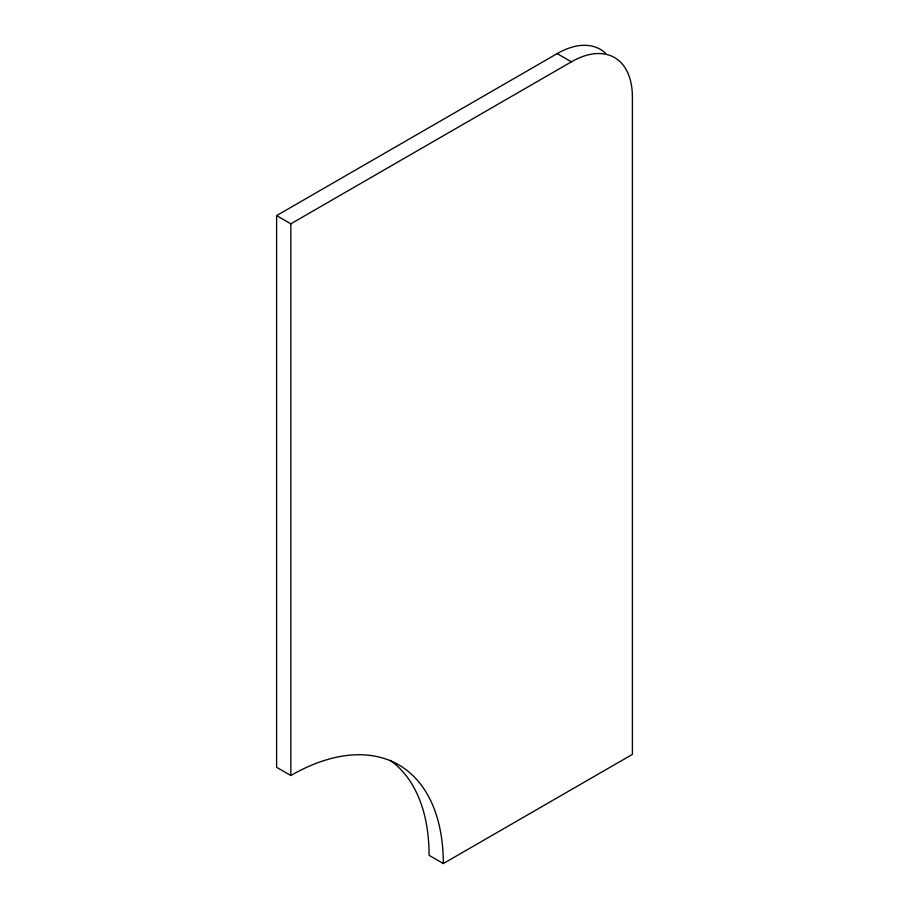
<?xml version="1.0" encoding="UTF-8"?>
<svg xmlns="http://www.w3.org/2000/svg" width="909" height="909" viewBox="0 0 909 909"><rect width="100%" height="100%" fill="white"/><g stroke="black" fill="none" stroke-linecap="round" stroke-linejoin="round"><path stroke-width="1.36" d="M557.172 53.62L571.397 61.835A86.253 49.802 -60 0 1 632.391 97.047L632.391 754.39L443.319 863.55A215.638 124.499 -60 0 0 290.835 775.513L276.609 767.298L276.609 215.603L557.172 53.62A86.253 49.802 -60 0 1 605.564 53.233M276.609 215.603L290.835 223.819L571.397 61.835M443.319 863.55L429.082 855.335A215.638 124.499 -60 0 0 390.143 760.288M290.835 223.819L290.835 775.513"/></g></svg>
